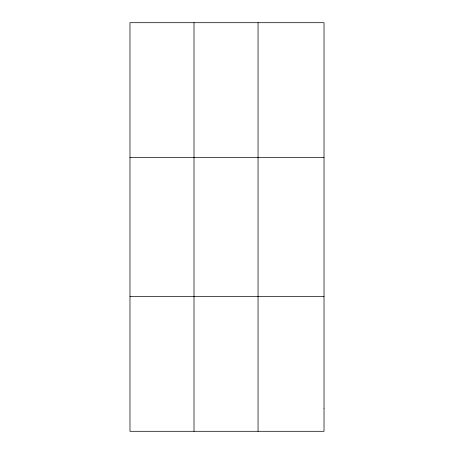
<?xml version="1.0" encoding="UTF-8"?>
<svg xmlns="http://www.w3.org/2000/svg" width="454" height="454" viewBox="0 0 454 454"><rect width="100%" height="100%" fill="white"/><g stroke="black" fill="none" stroke-linecap="round" stroke-linejoin="round"><path stroke-width="0.68" d="M194.011 431.3L194.011 22.7M129.98 157.538L324.02 157.538M129.98 296.462L324.02 296.462M258.048 22.7L258.048 431.3M324.02 408.827L324.02 431.3L129.98 431.3L129.98 22.7L324.02 22.7L324.02 408.827"/></g></svg>
